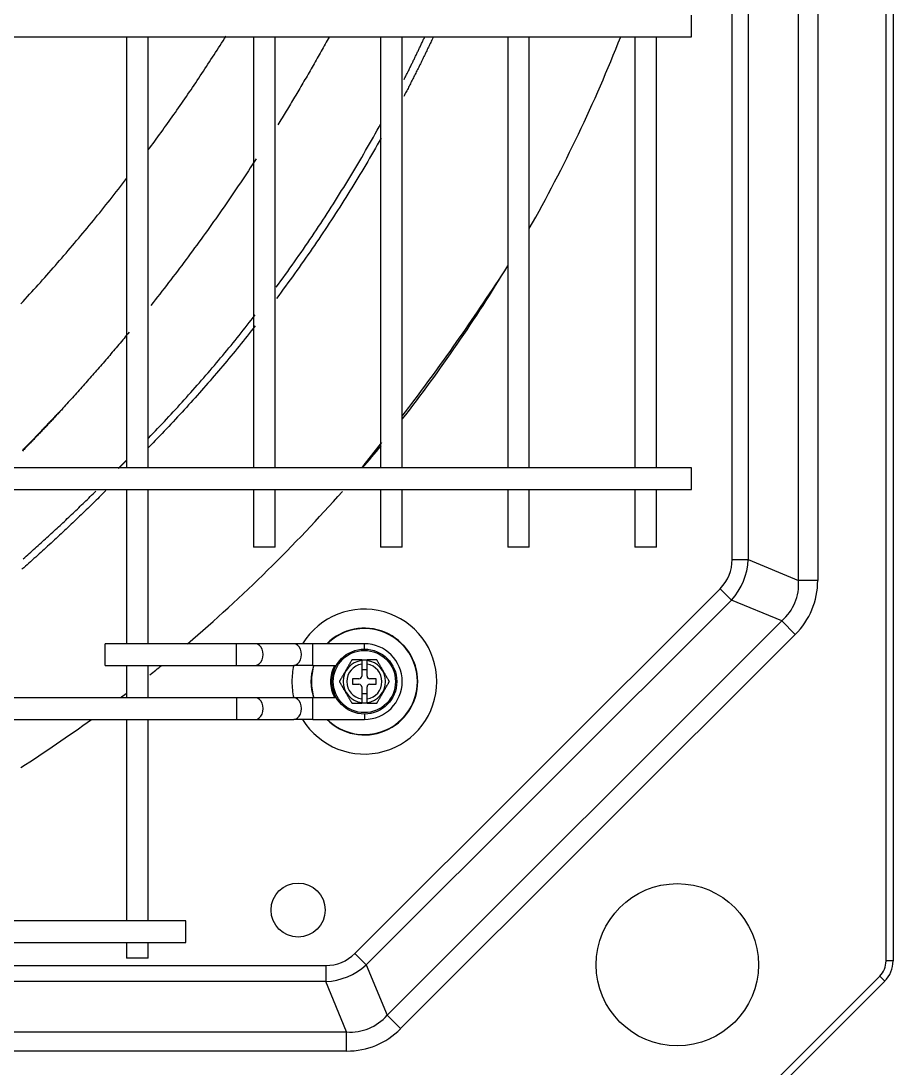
# Model space of a CAD drawing. Header units: millimetres. Extents: x 0 to 504600, y 0 to 118800.
# Drawn here: x 434683 to 434844.2, y 45699.2 to 45892.8 of the extents above; entities that cross this region are included whole.
import ezdxf

# ---------------------------------------------------------------- set-up
doc = ezdxf.new("R2010")
doc.units = ezdxf.units.MM
doc.header["$LTSCALE"] = 200
doc.layers.add('LG-AIRCON', color=240, linetype='Continuous')

# ---------------------------------------------------------------- blocks, each defined once
blk = doc.blocks.new('UXC')
at = {"layer": 'LG-AIRCON', "color": 0}
for p, q in [((-429.4, 725.15), (-394.1, 760.45)), ((-393.18, 759.53), (-428.48, 724.23)), ((-329.91, 738.07), (-329.91, 734.54)), ((-329.91, 738.07), (288.09, 738.07)), ((-412.87, 661.04), (-339.91, 733.93)), ((-339.91, 733.93), (-337.41, 731.43)), ((-329.91, 734.54), (-326.06, 725.23)), ((288.09, 734.54), (-329.91, 734.54)), ((-337.41, 731.43), (-410.37, 658.54)), ((-333.56, 722.13), (-337.41, 731.43)), ((-429.4, 725.15), (-428.48, 724.23)), ((-326.06, 722.26), (-326.06, 725.23)), ((-326.06, 725.23), (-172.5, 725.23)), ((-185.49, 722.26), (-326.06, 722.26)), ((-430.95, 40.6), (-430.95, 721.4)), ((-430.95, 721.4), (-429.65, 721.4)), ((-429.65, 721.4), (-429.65, 40.6)), ((-401.07, 654.68), (-333.56, 722.13)), ((-331.46, 720.03), (-333.56, 722.13)), ((-293.2, 720.91), (-293.2, 717.99)), ((-293.2, 720.91), (-289.2, 720.91)), ((-289.2, 717.99), (-289.2, 720.91)), ((-331.46, 720.03), (-398.97, 652.58)), ((258.31, 718), (-300.21, 718)), ((-300.21, 718), (-300.21, 716)), ((-300.21, 716), (-300.21, 714)), ((-300.21, 714), (258.31, 714)), ((-293.2, 714), (-293.2, 676.75)), ((-289.2, 676.75), (-289.2, 714)), ((-323.68, 676.75), (-333.2, 676.75)), ((-333.2, 675.75), (-333.2, 676.75)), ((-323.68, 676.75), (-320.14, 676.75)), ((-323.68, 676.75), (-323.68, 672.75)), ((-313.07, 676.75), (-320.14, 676.75)), ((-309.54, 676.75), (-313.07, 676.75)), ((267.64, 676.75), (-309.54, 676.75)), ((-309.54, 672.75), (-309.54, 676.75)), ((-333.7, 673.75), (-332.7, 673.75)), ((-333.7, 673.64), (-333.7, 672.96)), ((-333.7, 672.96), (-333.7, 670.75)), ((-332.7, 671.95), (-333.7, 671.95)), ((-332.7, 672.96), (-332.7, 673.64)), ((-332.7, 670.75), (-332.7, 672.96)), ((-328, 672.75), (-323.68, 672.75)), ((-323.68, 672.75), (-320.14, 672.75)), ((-320.14, 672.75), (-313.07, 672.75)), ((-313.07, 672.75), (-309.54, 672.75)), ((-309.54, 672.75), (267.64, 672.75)), ((-293.2, 672.74), (-293.2, 666.75)), ((-289.2, 666.75), (-289.2, 672.74)), ((-335.4, 670.25), (-335.4, 669.25)), ((-334.2, 670.25), (-335.4, 670.25)), ((-331, 670.25), (-332.2, 670.25)), ((-331, 669.25), (-331, 670.25)), ((-335.4, 669.25), (-334.2, 669.25)), ((-333.7, 668.75), (-333.7, 666.54)), ((-332.7, 666.54), (-332.7, 668.75)), ((-332.2, 669.25), (-331, 669.25)), ((-333.7, 667.55), (-332.7, 667.55)), ((-333.7, 666.54), (-333.7, 665.86)), ((-332.7, 665.86), (-332.7, 666.54)), ((-323.68, 666.75), (-328, 666.75)), ((-323.68, 666.75), (-320.14, 666.75)), ((-323.68, 666.75), (-323.68, 662.75)), ((-313.07, 666.75), (-320.14, 666.75)), ((-309.54, 666.75), (-313.07, 666.75)), ((-285.25, 666.75), (-309.54, 666.75)), ((-309.54, 666.75), (-309.54, 662.75)), ((-285.25, 666.75), (-285.25, 662.75)), ((-332.7, 665.75), (-333.7, 665.75)), ((-333.2, 663.75), (-333.2, 662.75)), ((-333.2, 662.75), (-323.68, 662.75)), ((-323.68, 662.75), (-320.14, 662.75)), ((-320.14, 662.75), (-313.07, 662.75)), ((-313.07, 662.75), (-309.54, 662.75)), ((-309.54, 662.75), (-285.25, 662.75)), ((-293.2, 662.74), (-293.2, 634.25)), ((-289.2, 634.25), (-289.2, 662.74)), ((-412.87, 661.04), (-410.37, 658.54)), ((-410.37, 658.54), (-401.07, 654.68)), ((-398.97, 652.58), (-401.07, 654.68)), ((-417.02, 651.03), (-413.48, 651.03)), ((-417.02, 111.03), (-417.02, 651.03)), ((-404.18, 647.18), (-413.48, 651.03)), ((-413.48, 651.03), (-413.48, 111.03)), ((-401.21, 647.18), (-404.18, 647.18)), ((-404.18, 114.89), (-404.18, 647.18)), ((-401.21, 647.18), (-401.21, 114.89)), ((-387.2, 644.91), (-387.2, 634.25)), ((-387.2, 644.91), (-383.2, 644.91)), ((-383.2, 634.25), (-383.2, 644.91)), ((-363.7, 644.91), (-363.7, 634.25)), ((-363.7, 644.91), (-359.7, 644.91)), ((-359.7, 634.25), (-359.7, 644.91)), ((-340.2, 644.91), (-340.2, 634.25)), ((-340.2, 644.91), (-336.2, 644.91)), ((-336.2, 634.25), (-336.2, 644.91)), ((-316.7, 644.91), (-316.7, 634.25)), ((-316.7, 644.91), (-312.7, 644.91)), ((-312.7, 634.25), (-312.7, 644.91)), ((351.81, 634.25), (-393.71, 634.25)), ((-393.71, 634.25), (-393.71, 632.25)), ((-393.71, 632.25), (-393.71, 630.25)), ((-393.71, 630.25), (351.81, 630.25)), ((-387.2, 630.25), (-387.2, 550.5)), ((-383.2, 550.5), (-383.2, 630.25)), ((-363.7, 630.25), (-363.7, 550.5)), ((-359.7, 550.5), (-359.7, 630.25)), ((-340.2, 630.25), (-340.2, 550.5)), ((-336.2, 550.5), (-336.2, 630.25)), ((-316.7, 630.25), (-316.7, 550.5)), ((-312.7, 550.5), (-312.7, 630.25)), ((-293.2, 630.24), (-293.2, 550.5)), ((-289.2, 550.5), (-289.2, 630.24)), ((351.81, 550.5), (-393.71, 550.5)), ((-393.71, 550.5), (-393.71, 548.5)), ((-393.71, 548.5), (-393.71, 546.5))]:
    blk.add_line(p, q, dxfattribs=at)
for points in [[(-335.51, 673.75), (-335.52, 673.73), (-335.54, 673.7), (-335.57, 673.64), (-335.61, 673.57), (-335.65, 673.5), (-335.7, 673.42), (-335.74, 673.34), (-335.79, 673.25), (-335.84, 673.17), (-335.89, 673.08), (-335.94, 672.99), (-335.99, 672.91), (-336.04, 672.82), (-336.1, 672.73), (-336.15, 672.64), (-336.2, 672.55), (-336.25, 672.46), (-336.3, 672.37), (-336.35, 672.28), (-336.4, 672.2), (-336.46, 672.11), (-336.51, 672.02), (-336.56, 671.93), (-336.61, 671.84), (-336.66, 671.75), (-336.71, 671.66), (-336.77, 671.57), (-336.82, 671.48), (-336.87, 671.39), (-336.92, 671.3), (-336.97, 671.21), (-337.02, 671.12), (-337.08, 671.03), (-337.13, 670.94), (-337.18, 670.86), (-337.23, 670.77), (-337.28, 670.68), (-337.33, 670.59), (-337.38, 670.5), (-337.43, 670.41), (-337.48, 670.33), (-337.53, 670.24), (-337.58, 670.16), (-337.63, 670.08), (-337.67, 670), (-337.72, 669.92), (-337.75, 669.86), (-337.79, 669.8), (-337.81, 669.77), (-337.82, 669.75)], [(-333.7, 673.75), (-333.74, 673.75), (-333.78, 673.75), (-333.82, 673.75), (-333.86, 673.75), (-333.91, 673.75), (-333.95, 673.75), (-333.99, 673.75), (-334.03, 673.75), (-334.07, 673.75), (-334.11, 673.75), (-334.15, 673.75), (-334.2, 673.75), (-334.24, 673.75), (-334.28, 673.75), (-334.32, 673.75), (-334.36, 673.75), (-334.4, 673.75), (-334.44, 673.75), (-334.49, 673.75), (-334.53, 673.75), (-334.57, 673.75), (-334.61, 673.75), (-334.65, 673.75), (-334.69, 673.75), (-334.73, 673.75), (-334.77, 673.75), (-334.81, 673.75), (-334.85, 673.75), (-334.89, 673.75), (-334.93, 673.75), (-334.97, 673.75), (-335.01, 673.75), (-335.05, 673.75), (-335.09, 673.75), (-335.13, 673.75), (-335.17, 673.75), (-335.2, 673.75), (-335.24, 673.75), (-335.27, 673.75), (-335.31, 673.75), (-335.34, 673.75), (-335.37, 673.75), (-335.4, 673.75), (-335.42, 673.75), (-335.45, 673.75), (-335.47, 673.75), (-335.48, 673.75), (-335.5, 673.75), (-335.5, 673.75), (-335.51, 673.75)], [(-333.7, 673.75), (-333.7, 673.75), (-333.7, 673.75), (-333.7, 673.74), (-333.7, 673.74), (-333.7, 673.74), (-333.7, 673.74), (-333.7, 673.73), (-333.7, 673.73), (-333.7, 673.73), (-333.7, 673.73), (-333.7, 673.73), (-333.7, 673.72), (-333.7, 673.72), (-333.7, 673.72), (-333.7, 673.72), (-333.7, 673.71), (-333.7, 673.71), (-333.7, 673.71), (-333.7, 673.71), (-333.7, 673.71), (-333.7, 673.7), (-333.7, 673.7), (-333.7, 673.7), (-333.7, 673.7), (-333.7, 673.69), (-333.7, 673.69), (-333.7, 673.69), (-333.7, 673.69), (-333.7, 673.68), (-333.7, 673.68), (-333.7, 673.68), (-333.7, 673.68), (-333.7, 673.68), (-333.7, 673.67), (-333.7, 673.67), (-333.7, 673.67), (-333.7, 673.67), (-333.7, 673.66), (-333.7, 673.66), (-333.7, 673.66), (-333.7, 673.66), (-333.7, 673.66), (-333.7, 673.65), (-333.7, 673.65), (-333.7, 673.65), (-333.7, 673.65), (-333.7, 673.64), (-333.7, 673.64), (-333.7, 673.64), (-333.7, 673.64)], [(-330.89, 673.75), (-330.89, 673.75), (-330.9, 673.75), (-330.91, 673.75), (-330.93, 673.75), (-330.95, 673.75), (-330.97, 673.75), (-331, 673.75), (-331.03, 673.75), (-331.06, 673.75), (-331.09, 673.75), (-331.12, 673.75), (-331.16, 673.75), (-331.2, 673.75), (-331.23, 673.75), (-331.27, 673.75), (-331.31, 673.75), (-331.35, 673.75), (-331.39, 673.75), (-331.42, 673.75), (-331.46, 673.75), (-331.5, 673.75), (-331.55, 673.75), (-331.59, 673.75), (-331.63, 673.75), (-331.67, 673.75), (-331.71, 673.75), (-331.75, 673.75), (-331.79, 673.75), (-331.83, 673.75), (-331.87, 673.75), (-331.91, 673.75), (-331.95, 673.75), (-332, 673.75), (-332.04, 673.75), (-332.08, 673.75), (-332.12, 673.75), (-332.16, 673.75), (-332.2, 673.75), (-332.24, 673.75), (-332.28, 673.75), (-332.33, 673.75), (-332.37, 673.75), (-332.41, 673.75), (-332.45, 673.75), (-332.49, 673.75), (-332.53, 673.75), (-332.57, 673.75), (-332.61, 673.75), (-332.66, 673.75), (-332.7, 673.75)], [(-332.7, 673.64), (-332.7, 673.64), (-332.7, 673.64), (-332.7, 673.64), (-332.7, 673.65), (-332.7, 673.65), (-332.7, 673.65), (-332.7, 673.65), (-332.7, 673.65), (-332.7, 673.66), (-332.7, 673.66), (-332.7, 673.66), (-332.7, 673.66), (-332.7, 673.67), (-332.7, 673.67), (-332.7, 673.67), (-332.7, 673.67), (-332.7, 673.68), (-332.7, 673.68), (-332.7, 673.68), (-332.7, 673.68), (-332.7, 673.68), (-332.7, 673.69), (-332.7, 673.69), (-332.7, 673.69), (-332.7, 673.69), (-332.7, 673.7), (-332.7, 673.7), (-332.7, 673.7), (-332.7, 673.7), (-332.7, 673.7), (-332.7, 673.71), (-332.7, 673.71), (-332.7, 673.71), (-332.7, 673.71), (-332.7, 673.72), (-332.7, 673.72), (-332.7, 673.72), (-332.7, 673.72), (-332.7, 673.73), (-332.7, 673.73), (-332.7, 673.73), (-332.7, 673.73), (-332.7, 673.73), (-332.7, 673.74), (-332.7, 673.74), (-332.7, 673.74), (-332.7, 673.74), (-332.7, 673.75), (-332.7, 673.75), (-332.7, 673.75)], [(-328.58, 669.75), (-328.59, 669.77), (-328.61, 669.8), (-328.64, 669.86), (-328.68, 669.93), (-328.72, 670), (-328.77, 670.08), (-328.82, 670.16), (-328.86, 670.25), (-328.91, 670.33), (-328.96, 670.42), (-329.01, 670.51), (-329.07, 670.59), (-329.12, 670.68), (-329.17, 670.77), (-329.22, 670.86), (-329.27, 670.95), (-329.32, 671.04), (-329.37, 671.13), (-329.42, 671.22), (-329.48, 671.3), (-329.53, 671.39), (-329.58, 671.48), (-329.63, 671.57), (-329.68, 671.66), (-329.73, 671.75), (-329.79, 671.84), (-329.84, 671.93), (-329.89, 672.02), (-329.94, 672.11), (-329.99, 672.2), (-330.04, 672.29), (-330.1, 672.38), (-330.15, 672.47), (-330.2, 672.56), (-330.25, 672.64), (-330.3, 672.73), (-330.35, 672.82), (-330.4, 672.91), (-330.45, 673), (-330.5, 673.09), (-330.55, 673.17), (-330.6, 673.26), (-330.65, 673.34), (-330.7, 673.42), (-330.75, 673.5), (-330.79, 673.58), (-330.83, 673.64), (-330.86, 673.7), (-330.88, 673.73), (-330.89, 673.75)], [(-337.82, 669.75), (-337.81, 669.73), (-337.79, 669.7), (-337.75, 669.64), (-337.72, 669.57), (-337.67, 669.5), (-337.63, 669.42), (-337.58, 669.34), (-337.53, 669.25), (-337.48, 669.17), (-337.43, 669.08), (-337.38, 668.99), (-337.33, 668.91), (-337.28, 668.82), (-337.23, 668.73), (-337.18, 668.64), (-337.13, 668.55), (-337.07, 668.46), (-337.02, 668.37), (-336.97, 668.28), (-336.92, 668.2), (-336.87, 668.11), (-336.82, 668.02), (-336.76, 667.93), (-336.71, 667.84), (-336.66, 667.75), (-336.61, 667.66), (-336.56, 667.57), (-336.51, 667.48), (-336.45, 667.39), (-336.4, 667.3), (-336.35, 667.21), (-336.3, 667.12), (-336.25, 667.03), (-336.2, 666.94), (-336.15, 666.86), (-336.09, 666.77), (-336.04, 666.68), (-335.99, 666.59), (-335.94, 666.5), (-335.89, 666.41), (-335.84, 666.33), (-335.79, 666.24), (-335.74, 666.16), (-335.7, 666.08), (-335.65, 666), (-335.61, 665.92), (-335.57, 665.86), (-335.54, 665.8), (-335.52, 665.77), (-335.51, 665.75)], [(-330.89, 665.75), (-330.88, 665.77), (-330.86, 665.8), (-330.83, 665.86), (-330.79, 665.93), (-330.74, 666), (-330.7, 666.08), (-330.65, 666.16), (-330.6, 666.25), (-330.55, 666.33), (-330.5, 666.42), (-330.45, 666.51), (-330.4, 666.59), (-330.35, 666.68), (-330.3, 666.77), (-330.25, 666.86), (-330.2, 666.95), (-330.15, 667.04), (-330.09, 667.13), (-330.04, 667.22), (-329.99, 667.3), (-329.94, 667.39), (-329.89, 667.48), (-329.84, 667.57), (-329.78, 667.66), (-329.73, 667.75), (-329.68, 667.84), (-329.63, 667.93), (-329.58, 668.02), (-329.53, 668.11), (-329.47, 668.2), (-329.42, 668.29), (-329.37, 668.38), (-329.32, 668.47), (-329.27, 668.56), (-329.22, 668.64), (-329.17, 668.73), (-329.11, 668.82), (-329.06, 668.91), (-329.01, 669), (-328.96, 669.09), (-328.91, 669.17), (-328.86, 669.26), (-328.81, 669.34), (-328.77, 669.42), (-328.72, 669.5), (-328.68, 669.58), (-328.64, 669.64), (-328.61, 669.7), (-328.59, 669.73), (-328.58, 669.75)], [(-335.51, 665.75), (-335.5, 665.75), (-335.5, 665.75), (-335.48, 665.75), (-335.47, 665.75), (-335.45, 665.75), (-335.42, 665.75), (-335.4, 665.75), (-335.37, 665.75), (-335.34, 665.75), (-335.3, 665.75), (-335.27, 665.75), (-335.24, 665.75), (-335.2, 665.75), (-335.16, 665.75), (-335.13, 665.75), (-335.09, 665.75), (-335.05, 665.75), (-335.01, 665.75), (-334.97, 665.75), (-334.93, 665.75), (-334.89, 665.75), (-334.85, 665.75), (-334.81, 665.75), (-334.77, 665.75), (-334.73, 665.75), (-334.69, 665.75), (-334.65, 665.75), (-334.61, 665.75), (-334.56, 665.75), (-334.52, 665.75), (-334.48, 665.75), (-334.44, 665.75), (-334.4, 665.75), (-334.36, 665.75), (-334.32, 665.75), (-334.28, 665.75), (-334.24, 665.75), (-334.19, 665.75), (-334.15, 665.75), (-334.11, 665.75), (-334.07, 665.75), (-334.03, 665.75), (-333.99, 665.75), (-333.95, 665.75), (-333.9, 665.75), (-333.86, 665.75), (-333.82, 665.75), (-333.78, 665.75), (-333.74, 665.75), (-333.7, 665.75)], [(-333.7, 665.86), (-333.7, 665.86), (-333.7, 665.86), (-333.7, 665.86), (-333.7, 665.85), (-333.7, 665.85), (-333.7, 665.85), (-333.7, 665.85), (-333.7, 665.85), (-333.7, 665.84), (-333.7, 665.84), (-333.7, 665.84), (-333.7, 665.84), (-333.7, 665.83), (-333.7, 665.83), (-333.7, 665.83), (-333.7, 665.83), (-333.7, 665.82), (-333.7, 665.82), (-333.7, 665.82), (-333.7, 665.82), (-333.7, 665.82), (-333.7, 665.81), (-333.7, 665.81), (-333.7, 665.81), (-333.7, 665.81), (-333.7, 665.8), (-333.7, 665.8), (-333.7, 665.8), (-333.7, 665.8), (-333.7, 665.8), (-333.7, 665.79), (-333.7, 665.79), (-333.7, 665.79), (-333.7, 665.79), (-333.7, 665.78), (-333.7, 665.78), (-333.7, 665.78), (-333.7, 665.78), (-333.7, 665.77), (-333.7, 665.77), (-333.7, 665.77), (-333.7, 665.77), (-333.7, 665.77), (-333.7, 665.76), (-333.7, 665.76), (-333.7, 665.76), (-333.7, 665.76), (-333.7, 665.75), (-333.7, 665.75), (-333.7, 665.75)], [(-332.7, 665.75), (-332.7, 665.75), (-332.7, 665.75), (-332.7, 665.76), (-332.7, 665.76), (-332.7, 665.76), (-332.7, 665.76), (-332.7, 665.77), (-332.7, 665.77), (-332.7, 665.77), (-332.7, 665.77), (-332.7, 665.77), (-332.7, 665.78), (-332.7, 665.78), (-332.7, 665.78), (-332.7, 665.78), (-332.7, 665.79), (-332.7, 665.79), (-332.7, 665.79), (-332.7, 665.79), (-332.7, 665.8), (-332.7, 665.8), (-332.7, 665.8), (-332.7, 665.8), (-332.7, 665.8), (-332.7, 665.81), (-332.7, 665.81), (-332.7, 665.81), (-332.7, 665.81), (-332.7, 665.82), (-332.7, 665.82), (-332.7, 665.82), (-332.7, 665.82), (-332.7, 665.82), (-332.7, 665.83), (-332.7, 665.83), (-332.7, 665.83), (-332.7, 665.83), (-332.7, 665.84), (-332.7, 665.84), (-332.7, 665.84), (-332.7, 665.84), (-332.7, 665.85), (-332.7, 665.85), (-332.7, 665.85), (-332.7, 665.85), (-332.7, 665.85), (-332.7, 665.86), (-332.7, 665.86), (-332.7, 665.86), (-332.7, 665.86)], [(-332.7, 665.75), (-332.66, 665.75), (-332.61, 665.75), (-332.57, 665.75), (-332.53, 665.75), (-332.49, 665.75), (-332.45, 665.75), (-332.41, 665.75), (-332.37, 665.75), (-332.32, 665.75), (-332.28, 665.75), (-332.24, 665.75), (-332.2, 665.75), (-332.16, 665.75), (-332.12, 665.75), (-332.07, 665.75), (-332.03, 665.75), (-331.99, 665.75), (-331.95, 665.75), (-331.91, 665.75), (-331.87, 665.75), (-331.83, 665.75), (-331.79, 665.75), (-331.74, 665.75), (-331.7, 665.75), (-331.66, 665.75), (-331.62, 665.75), (-331.58, 665.75), (-331.54, 665.75), (-331.5, 665.75), (-331.46, 665.75), (-331.42, 665.75), (-331.38, 665.75), (-331.34, 665.75), (-331.31, 665.75), (-331.27, 665.75), (-331.23, 665.75), (-331.19, 665.75), (-331.16, 665.75), (-331.12, 665.75), (-331.09, 665.75), (-331.06, 665.75), (-331.03, 665.75), (-331, 665.75), (-330.97, 665.75), (-330.95, 665.75), (-330.93, 665.75), (-330.91, 665.75), (-330.9, 665.75), (-330.89, 665.75), (-330.89, 665.75)], [(-285.4, 634.42), (-285.1, 634.73), (-284.8, 635.03), (-284.49, 635.33), (-284.19, 635.63), (-283.89, 635.93), (-283.58, 636.23), (-283.28, 636.52), (-282.98, 636.82), (-282.67, 637.12), (-282.37, 637.42), (-282.06, 637.72), (-281.76, 638.01), (-281.45, 638.31), (-281.14, 638.6), (-280.84, 638.9), (-280.53, 639.19), (-280.22, 639.49), (-279.92, 639.78), (-279.61, 640.08), (-279.3, 640.37), (-278.99, 640.66), (-278.68, 640.96), (-278.37, 641.25), (-278.06, 641.54), (-277.75, 641.83), (-277.44, 642.12), (-277.13, 642.41), (-276.82, 642.7), (-276.51, 642.99), (-276.2, 643.28), (-275.89, 643.57), (-275.57, 643.86), (-275.26, 644.15), (-274.95, 644.44), (-274.63, 644.72), (-274.32, 645.01), (-274.01, 645.3), (-273.69, 645.58), (-273.38, 645.87), (-273.06, 646.15), (-272.75, 646.44), (-272.43, 646.72), (-272.11, 647.01), (-271.8, 647.29), (-271.48, 647.58), (-271.16, 647.86), (-270.85, 648.14), (-270.53, 648.42), (-270.21, 648.7), (-269.89, 648.99)], [(-270.13, 647.05), (-270.41, 646.81), (-270.68, 646.56), (-270.96, 646.32), (-271.23, 646.08), (-271.51, 645.83), (-271.78, 645.59), (-272.05, 645.34), (-272.33, 645.1), (-272.6, 644.85), (-272.87, 644.6), (-273.14, 644.36), (-273.41, 644.11), (-273.69, 643.87), (-273.96, 643.62), (-274.23, 643.37), (-274.5, 643.12), (-274.77, 642.87), (-275.04, 642.63), (-275.31, 642.38), (-275.58, 642.13), (-275.85, 641.88), (-276.12, 641.63), (-276.39, 641.38), (-276.66, 641.13), (-276.93, 640.88), (-277.19, 640.63), (-277.46, 640.38), (-277.73, 640.13), (-278, 639.88), (-278.26, 639.62), (-278.53, 639.37), (-278.8, 639.12), (-279.06, 638.87), (-279.33, 638.61), (-279.6, 638.36), (-279.86, 638.11), (-280.13, 637.85), (-280.39, 637.6), (-280.66, 637.34), (-280.92, 637.09), (-281.19, 636.83), (-281.45, 636.58), (-281.71, 636.32), (-281.98, 636.07), (-282.24, 635.81), (-282.5, 635.55), (-282.77, 635.3), (-283.03, 635.04), (-283.29, 634.78), (-283.55, 634.52)], [(-288.65, 629.38), (-288.67, 629.37), (-288.68, 629.36), (-288.69, 629.35), (-288.7, 629.34), (-288.71, 629.33), (-288.72, 629.32), (-288.73, 629.31), (-288.74, 629.3), (-288.76, 629.29), (-288.77, 629.27), (-288.78, 629.26), (-288.79, 629.25), (-288.8, 629.24), (-288.81, 629.23), (-288.82, 629.22), (-288.83, 629.21), (-288.85, 629.2), (-288.86, 629.19), (-288.87, 629.17), (-288.88, 629.16), (-288.89, 629.15), (-288.9, 629.14), (-288.91, 629.13), (-288.92, 629.12), (-288.94, 629.11), (-288.95, 629.1), (-288.96, 629.09), (-288.97, 629.07), (-288.98, 629.06), (-288.99, 629.05), (-289, 629.04), (-289.01, 629.03), (-289.03, 629.02), (-289.04, 629.01), (-289.05, 629), (-289.06, 628.99), (-289.07, 628.97), (-289.08, 628.96), (-289.09, 628.95), (-289.1, 628.94), (-289.11, 628.93), (-289.13, 628.92), (-289.14, 628.91), (-289.15, 628.9), (-289.16, 628.89), (-289.17, 628.87), (-289.18, 628.86), (-289.19, 628.85), (-289.2, 628.84), (-289.22, 628.83)], [(-287.75, 630.31), (-287.77, 630.29), (-287.79, 630.27), (-287.81, 630.25), (-287.83, 630.23), (-287.84, 630.22), (-287.86, 630.2), (-287.88, 630.18), (-287.9, 630.16), (-287.92, 630.14), (-287.93, 630.12), (-287.95, 630.11), (-287.97, 630.09), (-287.99, 630.07), (-288.01, 630.05), (-288.02, 630.03), (-288.04, 630.01), (-288.06, 630), (-288.08, 629.98), (-288.1, 629.96), (-288.11, 629.94), (-288.13, 629.92), (-288.15, 629.9), (-288.17, 629.88), (-288.19, 629.87), (-288.2, 629.85), (-288.22, 629.83), (-288.24, 629.81), (-288.26, 629.79), (-288.28, 629.77), (-288.29, 629.76), (-288.31, 629.74), (-288.33, 629.72), (-288.35, 629.7), (-288.37, 629.68), (-288.38, 629.66), (-288.4, 629.64), (-288.42, 629.63), (-288.44, 629.61), (-288.46, 629.59), (-288.47, 629.57), (-288.49, 629.55), (-288.51, 629.53), (-288.53, 629.51), (-288.55, 629.5), (-288.56, 629.48), (-288.58, 629.46), (-288.6, 629.44), (-288.62, 629.42), (-288.64, 629.4), (-288.65, 629.39)], [(-313.03, 603.99), (-312.66, 604.46), (-312.29, 604.92), (-311.92, 605.39), (-311.55, 605.86), (-311.17, 606.32), (-310.8, 606.78), (-310.43, 607.25), (-310.05, 607.71), (-309.67, 608.17), (-309.29, 608.63), (-308.91, 609.09), (-308.53, 609.55), (-308.15, 610.01), (-307.77, 610.47), (-307.39, 610.93), (-307, 611.39), (-306.61, 611.84), (-306.23, 612.3), (-305.84, 612.75), (-305.45, 613.21), (-305.06, 613.66), (-304.67, 614.11), (-304.27, 614.57), (-303.88, 615.02), (-303.48, 615.47), (-303.09, 615.92), (-302.69, 616.37), (-302.29, 616.82), (-301.89, 617.26), (-301.49, 617.71), (-301.09, 618.16), (-300.69, 618.6), (-300.29, 619.05), (-299.88, 619.49), (-299.48, 619.93), (-299.07, 620.37), (-298.66, 620.81), (-298.26, 621.25), (-297.85, 621.69), (-297.44, 622.13), (-297.03, 622.57), (-296.62, 623.01), (-296.2, 623.44), (-295.79, 623.88), (-295.37, 624.31), (-294.96, 624.74), (-294.54, 625.17), (-294.13, 625.6), (-293.71, 626.03), (-293.29, 626.46)], [(-277.48, 619.19), (-277.33, 619.35), (-277.18, 619.51), (-277.03, 619.66), (-276.89, 619.82), (-276.74, 619.98), (-276.59, 620.13), (-276.44, 620.29), (-276.29, 620.45), (-276.14, 620.61), (-275.99, 620.76), (-275.84, 620.92), (-275.69, 621.08), (-275.54, 621.24), (-275.39, 621.39), (-275.24, 621.55), (-275.09, 621.71), (-274.94, 621.86), (-274.79, 622.02), (-274.64, 622.18), (-274.49, 622.33), (-274.34, 622.49), (-274.19, 622.65), (-274.04, 622.81), (-273.89, 622.96), (-273.74, 623.12), (-273.59, 623.27), (-273.44, 623.43), (-273.29, 623.59), (-273.14, 623.74), (-272.99, 623.9), (-272.84, 624.06), (-272.69, 624.21), (-272.54, 624.37), (-272.39, 624.52), (-272.24, 624.68), (-272.09, 624.84), (-271.94, 624.99), (-271.79, 625.15), (-271.64, 625.3), (-271.48, 625.46), (-271.33, 625.61), (-271.18, 625.77), (-271.03, 625.92), (-270.88, 626.08), (-270.73, 626.23), (-270.57, 626.39), (-270.42, 626.54), (-270.27, 626.7), (-270.12, 626.85), (-269.96, 627)], [(-277.47, 619.21), (-277.32, 619.37), (-277.17, 619.54), (-277.01, 619.7), (-276.86, 619.86), (-276.71, 620.02), (-276.56, 620.19), (-276.41, 620.35), (-276.26, 620.51), (-276.11, 620.67), (-275.96, 620.83), (-275.81, 621), (-275.66, 621.16), (-275.51, 621.32), (-275.36, 621.48), (-275.21, 621.64), (-275.06, 621.8), (-274.91, 621.96), (-274.76, 622.12), (-274.61, 622.28), (-274.46, 622.44), (-274.31, 622.6), (-274.16, 622.76), (-274.01, 622.92), (-273.86, 623.07), (-273.71, 623.23), (-273.56, 623.39), (-273.41, 623.55), (-273.26, 623.71), (-273.11, 623.86), (-272.96, 624.02), (-272.81, 624.18), (-272.66, 624.34), (-272.51, 624.49), (-272.36, 624.65), (-272.21, 624.8), (-272.06, 624.96), (-271.91, 625.12), (-271.76, 625.27), (-271.61, 625.43), (-271.47, 625.58), (-271.32, 625.74), (-271.17, 625.89), (-271.02, 626.05), (-270.87, 626.2), (-270.72, 626.35), (-270.57, 626.51), (-270.42, 626.66), (-270.27, 626.82), (-270.12, 626.97), (-269.97, 627.12)], [(-293.3, 624.71), (-293.72, 624.27), (-294.14, 623.84), (-294.55, 623.4), (-294.97, 622.96), (-295.39, 622.53), (-295.8, 622.09), (-296.22, 621.65), (-296.63, 621.21), (-297.04, 620.76), (-297.45, 620.32), (-297.86, 619.88), (-298.27, 619.43), (-298.68, 618.99), (-299.09, 618.54), (-299.49, 618.1), (-299.9, 617.65), (-300.3, 617.2), (-300.71, 616.75), (-301.11, 616.3), (-301.51, 615.85), (-301.91, 615.39), (-302.31, 614.94), (-302.71, 614.49), (-303.1, 614.03), (-303.5, 613.58), (-303.89, 613.12), (-304.29, 612.66), (-304.68, 612.21), (-305.07, 611.75), (-305.46, 611.29), (-305.85, 610.83), (-306.24, 610.37), (-306.62, 609.91), (-307.01, 609.45), (-307.39, 608.98), (-307.77, 608.52), (-308.16, 608.06), (-308.54, 607.59), (-308.92, 607.13), (-309.3, 606.66), (-309.67, 606.2), (-310.05, 605.73), (-310.42, 605.26), (-310.8, 604.79), (-311.17, 604.32), (-311.54, 603.85), (-311.91, 603.38), (-312.28, 602.91), (-312.65, 602.44), (-313.02, 601.96)], [(-289.71, 605.15), (-289.47, 605.43), (-289.23, 605.72), (-289, 606.01), (-288.76, 606.29), (-288.52, 606.58), (-288.28, 606.87), (-288.04, 607.15), (-287.8, 607.44), (-287.56, 607.72), (-287.32, 608.01), (-287.08, 608.29), (-286.83, 608.58), (-286.59, 608.86), (-286.35, 609.14), (-286.11, 609.43), (-285.86, 609.71), (-285.62, 609.99), (-285.38, 610.27), (-285.13, 610.55), (-284.89, 610.84), (-284.64, 611.12), (-284.4, 611.4), (-284.15, 611.68), (-283.91, 611.96), (-283.66, 612.24), (-283.42, 612.52), (-283.17, 612.8), (-282.92, 613.08), (-282.68, 613.36), (-282.43, 613.64), (-282.18, 613.92), (-281.94, 614.2), (-281.69, 614.48), (-281.44, 614.76), (-281.19, 615.04), (-280.94, 615.31), (-280.7, 615.59), (-280.45, 615.87), (-280.2, 616.15), (-279.95, 616.43), (-279.7, 616.71), (-279.46, 616.98), (-279.21, 617.26), (-278.96, 617.54), (-278.71, 617.82), (-278.46, 618.1), (-278.21, 618.37), (-277.96, 618.65), (-277.71, 618.93), (-277.47, 619.21)], [(-336.29, 569.28), (-335.94, 569.9), (-335.59, 570.51), (-335.24, 571.13), (-334.89, 571.74), (-334.53, 572.35), (-334.17, 572.96), (-333.81, 573.57), (-333.46, 574.18), (-333.09, 574.79), (-332.73, 575.4), (-332.37, 576.01), (-332, 576.61), (-331.63, 577.22), (-331.26, 577.82), (-330.89, 578.42), (-330.52, 579.02), (-330.15, 579.62), (-329.77, 580.22), (-329.39, 580.82), (-329.02, 581.42), (-328.64, 582.02), (-328.25, 582.61), (-327.87, 583.21), (-327.49, 583.8), (-327.1, 584.39), (-326.71, 584.99), (-326.32, 585.58), (-325.93, 586.17), (-325.54, 586.76), (-325.15, 587.34), (-324.75, 587.93), (-324.35, 588.52), (-323.95, 589.1), (-323.55, 589.69), (-323.15, 590.27), (-322.75, 590.85), (-322.34, 591.43), (-321.94, 592.01), (-321.53, 592.59), (-321.12, 593.17), (-320.71, 593.75), (-320.3, 594.32), (-319.88, 594.9), (-319.47, 595.47), (-319.05, 596.04), (-318.63, 596.62), (-318.21, 597.19), (-317.79, 597.76), (-317.37, 598.33), (-316.94, 598.9)], [(-313.21, 573.08), (-312.85, 573.64), (-312.48, 574.2), (-312.11, 574.76), (-311.75, 575.32), (-311.38, 575.87), (-311.01, 576.43), (-310.64, 576.99), (-310.27, 577.54), (-309.89, 578.1), (-309.52, 578.65), (-309.14, 579.2), (-308.77, 579.76), (-308.39, 580.31), (-308.01, 580.86), (-307.63, 581.41), (-307.25, 581.96), (-306.87, 582.51), (-306.49, 583.06), (-306.1, 583.6), (-305.72, 584.15), (-305.33, 584.69), (-304.95, 585.24), (-304.56, 585.78), (-304.17, 586.33), (-303.78, 586.87), (-303.39, 587.41), (-303, 587.95), (-302.61, 588.49), (-302.21, 589.03), (-301.82, 589.57), (-301.42, 590.11), (-301.02, 590.65), (-300.63, 591.18), (-300.23, 591.72), (-299.83, 592.25), (-299.43, 592.79), (-299.03, 593.32), (-298.62, 593.86), (-298.22, 594.39), (-297.81, 594.92), (-297.41, 595.45), (-297, 595.98), (-296.59, 596.51), (-296.19, 597.04), (-295.78, 597.57), (-295.37, 598.09), (-294.95, 598.62), (-294.54, 599.15), (-294.13, 599.67), (-293.71, 600.2)], [(-269.71, 599.88), (-270.11, 599.44), (-270.51, 599.01), (-270.91, 598.57), (-271.31, 598.14), (-271.7, 597.7), (-272.1, 597.26), (-272.5, 596.82), (-272.9, 596.37), (-273.3, 595.93), (-273.69, 595.49), (-274.09, 595.04), (-274.49, 594.59), (-274.88, 594.15), (-275.28, 593.7), (-275.67, 593.25), (-276.07, 592.79), (-276.46, 592.34), (-276.86, 591.89), (-277.25, 591.43), (-277.64, 590.98), (-278.04, 590.52), (-278.43, 590.06), (-278.82, 589.6), (-279.21, 589.14), (-279.6, 588.68), (-279.99, 588.21), (-280.39, 587.75), (-280.78, 587.28), (-281.16, 586.82), (-281.55, 586.35), (-281.94, 585.88), (-282.33, 585.41), (-282.72, 584.94), (-283.11, 584.47), (-283.49, 583.99), (-283.88, 583.52), (-284.26, 583.04), (-284.65, 582.56), (-285.04, 582.09), (-285.42, 581.61), (-285.8, 581.12), (-286.19, 580.64), (-286.57, 580.16), (-286.95, 579.68), (-287.33, 579.19), (-287.72, 578.7), (-288.1, 578.21), (-288.48, 577.73), (-288.86, 577.24), (-289.24, 576.74)], [(-316.9, 596.83), (-317.33, 596.25), (-317.75, 595.67), (-318.18, 595.08), (-318.6, 594.5), (-319.02, 593.92), (-319.44, 593.33), (-319.85, 592.74), (-320.27, 592.16), (-320.68, 591.57), (-321.1, 590.98), (-321.51, 590.39), (-321.92, 589.8), (-322.32, 589.2), (-322.73, 588.61), (-323.13, 588.01), (-323.54, 587.42), (-323.94, 586.82), (-324.34, 586.22), (-324.73, 585.62), (-325.13, 585.02), (-325.53, 584.42), (-325.92, 583.82), (-326.31, 583.22), (-326.7, 582.61), (-327.09, 582.01), (-327.47, 581.4), (-327.86, 580.8), (-328.24, 580.19), (-328.62, 579.58), (-329, 578.97), (-329.38, 578.36), (-329.76, 577.75), (-330.13, 577.13), (-330.51, 576.52), (-330.88, 575.9), (-331.25, 575.29), (-331.62, 574.67), (-331.98, 574.05), (-332.35, 573.43), (-332.71, 572.81), (-333.07, 572.19), (-333.43, 571.57), (-333.79, 570.94), (-334.15, 570.32), (-334.51, 569.69), (-334.86, 569.07), (-335.21, 568.44), (-335.56, 567.81), (-335.91, 567.18), (-336.26, 566.55)], [(-293.24, 571.44), (-293.54, 571.04), (-293.84, 570.63), (-294.14, 570.23), (-294.43, 569.82), (-294.73, 569.42), (-295.02, 569.01), (-295.32, 568.6), (-295.62, 568.19), (-295.91, 567.79), (-296.2, 567.38), (-296.5, 566.96), (-296.79, 566.55), (-297.09, 566.14), (-297.38, 565.73), (-297.67, 565.32), (-297.96, 564.9), (-298.26, 564.49), (-298.55, 564.07), (-298.84, 563.65), (-299.13, 563.24), (-299.42, 562.82), (-299.71, 562.4), (-300, 561.98), (-300.29, 561.56), (-300.57, 561.14), (-300.86, 560.72), (-301.15, 560.3), (-301.44, 559.87), (-301.72, 559.45), (-302.01, 559.03), (-302.29, 558.6), (-302.58, 558.17), (-302.86, 557.75), (-303.15, 557.32), (-303.43, 556.89), (-303.72, 556.46), (-304, 556.03), (-304.28, 555.6), (-304.56, 555.17), (-304.84, 554.74), (-305.12, 554.31), (-305.4, 553.88), (-305.68, 553.44), (-305.96, 553.01), (-306.24, 552.57), (-306.52, 552.14), (-306.8, 551.7), (-307.08, 551.26), (-307.35, 550.83), (-307.63, 550.39)], [(-326.66, 550.56), (-326.48, 550.89), (-326.3, 551.22), (-326.11, 551.54), (-325.93, 551.87), (-325.75, 552.2), (-325.57, 552.53), (-325.38, 552.86), (-325.2, 553.19), (-325.02, 553.52), (-324.83, 553.85), (-324.65, 554.18), (-324.46, 554.5), (-324.28, 554.83), (-324.09, 555.16), (-323.91, 555.49), (-323.72, 555.81), (-323.54, 556.14), (-323.35, 556.47), (-323.16, 556.79), (-322.97, 557.12), (-322.79, 557.45), (-322.6, 557.77), (-322.41, 558.1), (-322.22, 558.42), (-322.03, 558.75), (-321.84, 559.07), (-321.65, 559.4), (-321.46, 559.72), (-321.27, 560.05), (-321.08, 560.37), (-320.89, 560.69), (-320.7, 561.02), (-320.5, 561.34), (-320.31, 561.67), (-320.12, 561.99), (-319.93, 562.31), (-319.73, 562.63), (-319.54, 562.96), (-319.34, 563.28), (-319.15, 563.6), (-318.96, 563.92), (-318.76, 564.25), (-318.56, 564.57), (-318.37, 564.89), (-318.17, 565.21), (-317.98, 565.53), (-317.78, 565.85), (-317.58, 566.17), (-317.38, 566.49), (-317.19, 566.81)], [(-345.87, 550.67), (-345.77, 550.89), (-345.67, 551.11), (-345.56, 551.33), (-345.46, 551.55), (-345.35, 551.77), (-345.25, 551.99), (-345.15, 552.21), (-345.04, 552.43), (-344.94, 552.65), (-344.83, 552.87), (-344.73, 553.09), (-344.62, 553.31), (-344.52, 553.53), (-344.41, 553.75), (-344.3, 553.96), (-344.2, 554.18), (-344.09, 554.4), (-343.99, 554.62), (-343.88, 554.84), (-343.77, 555.06), (-343.67, 555.28), (-343.56, 555.49), (-343.45, 555.71), (-343.34, 555.93), (-343.24, 556.15), (-343.13, 556.37), (-343.02, 556.58), (-342.91, 556.8), (-342.8, 557.02), (-342.7, 557.24), (-342.59, 557.45), (-342.48, 557.67), (-342.37, 557.89), (-342.26, 558.1), (-342.15, 558.32), (-342.04, 558.54), (-341.93, 558.75), (-341.82, 558.97), (-341.71, 559.19), (-341.6, 559.4), (-341.49, 559.62), (-341.38, 559.84), (-341.27, 560.05), (-341.16, 560.27), (-341.04, 560.48), (-340.93, 560.7), (-340.82, 560.91), (-340.71, 561.13), (-340.6, 561.34), (-340.49, 561.56)], [(-340.55, 558.41), (-340.62, 558.26), (-340.7, 558.1), (-340.78, 557.95), (-340.86, 557.79), (-340.93, 557.64), (-341.01, 557.49), (-341.09, 557.33), (-341.16, 557.18), (-341.24, 557.03), (-341.32, 556.87), (-341.39, 556.72), (-341.47, 556.56), (-341.55, 556.41), (-341.62, 556.26), (-341.7, 556.1), (-341.77, 555.95), (-341.85, 555.79), (-341.93, 555.64), (-342, 555.48), (-342.08, 555.33), (-342.15, 555.18), (-342.23, 555.02), (-342.3, 554.87), (-342.38, 554.71), (-342.45, 554.56), (-342.53, 554.4), (-342.6, 554.25), (-342.68, 554.09), (-342.75, 553.94), (-342.83, 553.78), (-342.9, 553.63), (-342.98, 553.47), (-343.05, 553.32), (-343.13, 553.16), (-343.2, 553.01), (-343.27, 552.85), (-343.35, 552.69), (-343.42, 552.54), (-343.5, 552.38), (-343.57, 552.23), (-343.64, 552.07), (-343.72, 551.92), (-343.79, 551.76), (-343.86, 551.6), (-343.94, 551.45), (-344.01, 551.29), (-344.08, 551.14), (-344.16, 550.98), (-344.23, 550.82), (-344.3, 550.67)]]:
    blk.add_lwpolyline(points, dxfattribs=at)
for centre, radius in [((-391.06, 722.11), 15), ((-320.95, 712), 5), ((-333.2, 669.75), 6), ((-333.2, 669.75), 5.75)]:
    blk.add_circle(centre, radius, dxfattribs=at)
for centre, radius, start, end in [((-425.65, 721.4), 5.3, 135, 180), ((-425.65, 721.4), 4, 135, 180), ((-115.45, 446), 285, 122.7681, 125.9387), ((-333.2, 669.75), 13.4, 31.4886, 328.5112), ((-333.2, 669.75), 9.87, 45.1857, 180), ((-333.2, 669.75), 9.8, 45.6132, 314.3869), ((-333.2, 669.75), 7, 90, 270), ((-333.2, 669.75), 3.92, 97.3304, 262.6696), ((-333.2, 669.75), 3.25, 98.8499, 261.1501), ((-333.2, 669.75), 3.92, 277.3304, 82.6696), ((-333.2, 669.75), 3.25, 278.8499, 81.1501), ((-333.2, 669.75), 6.26, 0, 28.6368), ((-333.2, 669.75), 9.8, 0, 17.8369), ((-333.2, 669.75), 9.87, 342.3038, 17.6963), ((-333.2, 669.75), 13.4, 0, 12.9376), ((-115.45, 446), 285, 127.2873, 127.5643), ((-334.2, 670.75), 0.5, 270, 0), ((-332.2, 670.75), 0.5, 180, 270), ((-333.2, 669.75), 9.87, 180, 314.8143), ((-334.2, 668.75), 0.5, 0, 90), ((-332.2, 668.75), 0.5, 90, 180), ((-333.2, 669.75), 6.26, 331.3632, 0), ((-333.2, 669.75), 9.8, 342.1631, 0), ((-333.2, 669.75), 13.4, 347.0624, 0), ((-115.45, 446), 285, 128.6784, 129.2349), ((-115.45, 446), 285, 130.4899, 138.5705), ((8.07, 354.78), 438.17, 141.048, 141.8331), ((-115.45, 446), 285, 139.7225, 140.7904), ((-115.45, 446), 285, 142.0549, 148.9823), ((8.07, 354.78), 438.17, 142.6386, 146.7946), ((-115.45, 446), 285, 150.5807, 158.4896)]:
    blk.add_arc(centre, radius, start, end, dxfattribs=at)
for centre, major_axis, ratio, start_param, end_param in [((-324.06, 709.79), (-11.27, 27.23), 0.678635, 6.009333, 6.557037), ((-324.06, 709.79), (-9.97, 24.1), 0.575203, 6.009333, 6.557037), ((-322.9, 706.99), (-7.18, 17.34), 0.799379, 6.009333, 6.557037), ((-322.9, 706.99), (-6.09, 14.7), 0.678635, 6.009333, 6.557037), ((-320.14, 674.75), (0, -2), 0.707107, 3.141589, 6.283185), ((-313.07, 674.75), (0, -2), 0.707107, 3.141589, 6.283185), ((-320.14, 664.75), (0, 2), 0.707107, 0, 3.141596), ((-313.07, 664.75), (0, 2), 0.707107, 0, 3.141596), ((-388.73, 645.17), (-27.23, 11.29), 0.678562, 6.009009, 6.557362), ((-388.73, 645.17), (-24.09, 9.99), 0.575125, 6.009009, 6.557362), ((-385.93, 644.01), (-17.34, 7.19), 0.799319, 6.009009, 6.557362), ((-385.93, 644.01), (-14.7, 6.09), 0.678562, 6.009009, 6.557362)]:
    blk.add_ellipse(centre, major_axis=major_axis, ratio=ratio, start_param=start_param, end_param=end_param, dxfattribs=at)

msp = doc.modelspace()

# ---------------------------------------------------------------- block references
at = {"layer": 'LG-AIRCON', "color": 200, "rotation": 180}
msp.add_blockref('UXC', (434413.27, 46440.42), dxfattribs=at)

doc.saveas('drawing.dxf')
